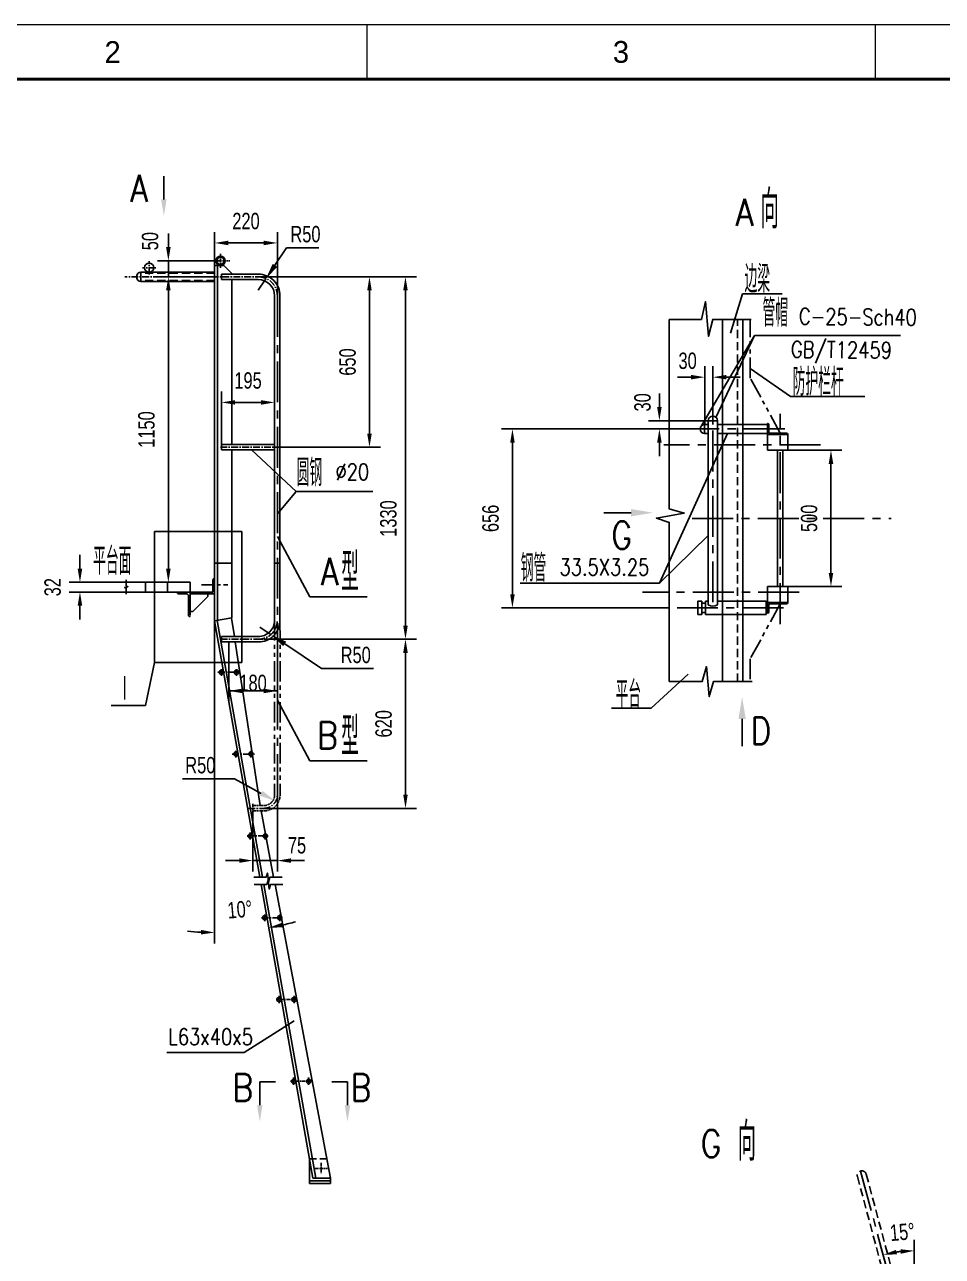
# Model space of a CAD drawing. Extents: x 148 to 221443, y -36682 to 6758.
# Drawn here: x 153936 to 157299, y -8484 to -3968 of the extents above; entities that cross this region are included whole.
import ezdxf
from ezdxf.enums import TextEntityAlignment as Align

# ---------------------------------------------------------------- set-up
doc = ezdxf.new("R2010")
doc.units = 0
doc.header["$LTSCALE"] = 10
doc.header["$MEASUREMENT"] = 0
for name, pattern in [('CENTERX2', [4, 2.5, -0.5, 0.5, -0.5]), ('HIDDENX2', [0.75, 0.5, -0.25]), ('PHANTOM', [2.5, 1.25, -0.25, 0.25, -0.25, 0.25, -0.25])]:
    doc.linetypes.add(name, pattern=pattern)
for name, color, linetype in [('2', 4, 'Continuous'), ('CENTER', 1, 'CENTERX2'), ('DIM', 4, 'Continuous'), ('HIDDEN', 7, 'HIDDENX2'), ('MAIN', 6, 'Continuous'), ('PHANTOM', 7, 'PHANTOM'), ('RED', 7, 'Continuous'), ('TEXT', 7, 'Continuous')]:
    doc.layers.add(name, color=color, linetype=linetype)
doc.layers.add('2（细实线）', color=3, linetype='Continuous', lineweight=20)
doc.layers.add('图框层', color=7, linetype='Continuous', lineweight=15)
doc.styles.add('HZ', font='ROMS.SHX', dxfattribs={"width": 0.75, "bigfont": 'GBCBIG.SHX'})
doc.styles.get("Standard").update_dxf_attribs({"font": 'wison_e.shx', "width": 0.75, "bigfont": 'wison_c.shx'})
doc.styles.add('XW', font='ROMANS.shx', dxfattribs={"width": 0.85})
doc.dimstyles.new('DIM1', dxfattribs={"dimscale": 20, "dimtxt": 3, "dimasz": 2.5, "dimexe": 2, "dimexo": 0, "dimgap": 1, "dimtad": 0, "dimdec": 0, "dimzin": 0, "dimdsep": 46, "dimtxsty": 'Standard', "dimcen": 2, "dimclrd": 3, "dimclre": 3, "dimclrt": 3, "dimadec": 0, "dimazin": 0, "dimtfac": 0.666667, "dimtdec": 0, "dimtofl": 0, "dimtmove": 2, "dimatfit": 1, "dimfxl": 2, "dimtvp": 1.333333, "dimtolj": 1, "dimtzin": 0, "dimarcsym": 0})
doc.dimstyles.new('DIM3', dxfattribs={"dimscale": 20, "dimtxt": 3, "dimasz": 3, "dimexe": 2, "dimexo": 1, "dimgap": 1, "dimtad": 0, "dimtoh": 1, "dimdec": 0, "dimzin": 0, "dimdsep": 46, "dimtxsty": 'XW', "dimcen": 0, "dimclrd": 7, "dimclre": 7, "dimclrt": 3, "dimadec": 0, "dimazin": 0, "dimtfac": 0.666667, "dimtdec": 0, "dimtmove": 1, "dimatfit": 1, "dimfxl": 1, "dimtvp": 0.833333, "dimtolj": 1, "dimtzin": 0, "dimarcsym": 0})

# ---------------------------------------------------------------- blocks, each defined once
blk = doc.blocks.new('*D622')
at = {"color": 3, "lineweight": -2}
for p, q in [((154862, -6791.6), (154862, -7073.2)), ((154772.3, -6849.6), (154772.3, -7073.2)), ((154722.3, -7033.2), (154672.3, -7033.2)), ((154772.3, -7033.2), (154862, -7033.2)), ((154912, -7033.2), (154962, -7033.2))]:
    blk.add_line(p, q, dxfattribs=at)
at = {"color": 3}
for points in [[(154722.3, -7041.5), (154722.3, -7024.8), (154772.3, -7033.2)], [(154912, -7024.8), (154912, -7041.5), (154862, -7033.2)]]:
    blk.add_solid(points, dxfattribs=at)
at = {"layer": 'Defpoints', "color": 0}
for p in [(154862, -6791.6), (154772.3, -6849.6), (154862, -7033.2)]:
    blk.add_point(p, dxfattribs=at)
at = {"color": 3, "insert": (154934, -6977.4), "char_height": 60, "attachment_point": 5}
blk.add_mtext('\\A1;75', dxfattribs=at)
blk = doc.blocks.new('*D623')
at = {"color": 3, "lineweight": -2, "ltscale": 6}
for p, q in [((154684, -6229.6), (154684, -6451.1)), ((154862, -6201), (154862, -6451.1)), ((154734, -6411.1), (154812, -6411.1))]:
    blk.add_line(p, q, dxfattribs=at)
at = {"color": 3}
for points in [[(154734, -6402.7), (154734, -6419.4), (154684, -6411.1)], [(154812, -6419.4), (154812, -6402.7), (154862, -6411.1)]]:
    blk.add_solid(points, dxfattribs=at)
at = {"layer": 'Defpoints', "color": 0}
for p in [(154684, -6229.6), (154862, -6201), (154862, -6411.1)]:
    blk.add_point(p, dxfattribs=at)
at = {"color": 3, "insert": (154772.9, -6382), "char_height": 60, "attachment_point": 5}
blk.add_mtext('\\A1;180', dxfattribs=at)
blk = doc.blocks.new('*D624')
at = {"layer": '2', "color": 3, "linetype": 'Continuous', "lineweight": -2}
for p, q in [((154797.5, -6177.4), (154839, -6205.2)), ((155024.2, -6329.4), (154888.8, -6238.6)), ((155214.2, -6329.4), (155024.2, -6329.4))]:
    blk.add_line(p, q, dxfattribs=at)
at = {"layer": '2', "color": 3}
blk.add_solid([(154894.4, -6230.3), (154883.3, -6246.9), (154839, -6205.2)], dxfattribs=at)
at = {"layer": 'Defpoints', "color": 0}
for p in [(154797.5, -6177.4), (154839, -6205.2)]:
    blk.add_point(p, dxfattribs=at)
at = {"layer": '2', "color": 3, "insert": (155149.2, -6279.4), "char_height": 60, "attachment_point": 5}
blk.add_mtext('\\A1;R50', dxfattribs=at)
blk = doc.blocks.new('*D625')
at = {"color": 3, "lineweight": -2}
for p, q in [((154657, -5517.3), (154657, -5313.1)), ((154852, -5366.7), (154852, -5313.1)), ((154707, -5353.1), (154802, -5353.1))]:
    blk.add_line(p, q, dxfattribs=at)
at = {"color": 3}
for points in [[(154707, -5344.8), (154707, -5361.5), (154657, -5353.1)], [(154802, -5361.5), (154802, -5344.8), (154852, -5353.1)]]:
    blk.add_solid(points, dxfattribs=at)
at = {"layer": 'Defpoints', "color": 0}
for p in [(154852, -5353.1), (154852, -5366.7), (154657, -5517.3)]:
    blk.add_point(p, dxfattribs=at)
at = {"color": 3, "insert": (154754.5, -5273.1), "char_height": 60, "attachment_point": 5}
blk.add_mtext('\\A1;195', dxfattribs=at)
blk = doc.blocks.new('*D626')
at = {"color": 3, "linetype": 'Continuous', "lineweight": -2}
for p, q in [((154632, -4850.6), (154632, -4728.4)), ((154862, -5012.6), (154862, -4728.4)), ((154812, -4768.4), (154682, -4768.4))]:
    blk.add_line(p, q, dxfattribs=at)
at = {"color": 3}
for points in [[(154682, -4760), (154682, -4776.7), (154632, -4768.4)], [(154812, -4776.7), (154812, -4760), (154862, -4768.4)]]:
    blk.add_solid(points, dxfattribs=at)
at = {"layer": 'Defpoints', "color": 0}
for p in [(154632, -4768.4), (154632, -4850.6), (154862, -5012.6)]:
    blk.add_point(p, dxfattribs=at)
at = {"color": 3, "insert": (154747, -4688.4), "char_height": 60, "attachment_point": 5}
blk.add_mtext('\\A1;220', dxfattribs=at)
blk = doc.blocks.new('*D627')
at = {"color": 3, "lineweight": -2}
for p, q in [((154792, -4892.6), (155239.5, -4892.6)), ((155199.5, -4942.6), (155199.5, -5467.3)), ((154854, -5517.3), (155239.5, -5517.3))]:
    blk.add_line(p, q, dxfattribs=at)
at = {"color": 3}
for points in [[(155207.9, -4942.6), (155191.2, -4942.6), (155199.5, -4892.6)], [(155191.2, -5467.3), (155207.9, -5467.3), (155199.5, -5517.3)]]:
    blk.add_solid(points, dxfattribs=at)
at = {"layer": 'Defpoints', "color": 0}
for p in [(154792, -4892.6), (154854, -5517.3), (155199.5, -5517.3)]:
    blk.add_point(p, dxfattribs=at)
at = {"color": 3, "insert": (155119.5, -5205), "char_height": 60, "attachment_point": 5, "rotation": 90}
blk.add_mtext('\\A1;650', dxfattribs=at)
blk = doc.blocks.new('*D628')
at = {"color": 3, "lineweight": -2}
for p, q in [((154792, -4892.6), (155371.5, -4892.6)), ((155331.5, -4942.6), (155331.5, -6171.6)), ((154812, -6221.6), (155371.5, -6221.6))]:
    blk.add_line(p, q, dxfattribs=at)
at = {"color": 3}
for points in [[(155339.8, -4942.6), (155323.2, -4942.6), (155331.5, -4892.6)], [(155323.2, -6171.6), (155339.8, -6171.6), (155331.5, -6221.6)]]:
    blk.add_solid(points, dxfattribs=at)
at = {"layer": 'Defpoints', "color": 0}
for p in [(154792, -4892.6), (154812, -6221.6), (155331.5, -6221.6)]:
    blk.add_point(p, dxfattribs=at)
at = {"color": 3, "insert": (155269.1, -5779.1), "char_height": 60, "attachment_point": 5, "rotation": 90}
blk.add_mtext('\\A1;1330', dxfattribs=at)
blk = doc.blocks.new('*D629')
at = {"color": 3, "lineweight": -2}
for p, q in [((154812, -6221.6), (155371.5, -6221.6)), ((155331.5, -6271.6), (155331.5, -6791.6)), ((154812, -6841.6), (155371.5, -6841.6))]:
    blk.add_line(p, q, dxfattribs=at)
at = {"color": 3}
for points in [[(155339.8, -6271.6), (155323.2, -6271.6), (155331.5, -6221.6)], [(155323.2, -6791.6), (155339.8, -6791.6), (155331.5, -6841.6)]]:
    blk.add_solid(points, dxfattribs=at)
at = {"layer": 'Defpoints', "color": 0}
for p in [(154812, -6221.6), (154812, -6841.6), (155331.5, -6841.6)]:
    blk.add_point(p, dxfattribs=at)
at = {"color": 3, "insert": (155251.5, -6531.6), "char_height": 60, "attachment_point": 5, "rotation": 90}
blk.add_mtext('\\A1;620', dxfattribs=at)
blk = doc.blocks.new('*D630')
at = {"layer": '2', "color": 3, "linetype": 'Continuous', "lineweight": -2}
for p, q in [((154514.6, -6733.7), (154704.6, -6733.7)), ((154704.6, -6733.7), (154803.2, -6786.8))]:
    blk.add_line(p, q, dxfattribs=at)
at = {"layer": '2', "color": 3}
blk.add_solid([(154798.5, -6795.7), (154808, -6778), (154856, -6815.3)], dxfattribs=at)
at = {"layer": 'Defpoints', "color": 0}
for p in [(154812, -6791.6), (154856, -6815.3)]:
    blk.add_point(p, dxfattribs=at)
at = {"layer": '2', "color": 3, "insert": (154579.6, -6683.7), "char_height": 60, "attachment_point": 5}
blk.add_mtext('\\A1;R50', dxfattribs=at)
blk = doc.blocks.new('*D673')
at = {"layer": 'Defpoints', "color": 0}
for p in [(154632, -4892.6), (154462.4, -6012.6), (154542, -6012.6)]:
    blk.add_point(p, dxfattribs=at)
at = {"layer": 'RED', "color": 3, "linetype": 'Continuous', "lineweight": -2}
for p, q in [((154632, -4892.6), (154422.4, -4892.6)), ((154462.4, -4942.6), (154462.4, -5962.6)), ((154542, -6012.6), (154422.4, -6012.6))]:
    blk.add_line(p, q, dxfattribs=at)
at = {"layer": 'RED', "color": 3}
for points in [[(154470.7, -4942.6), (154454, -4942.6), (154462.4, -4892.6)], [(154454, -5962.6), (154470.7, -5962.6), (154462.4, -6012.6)]]:
    blk.add_solid(points, dxfattribs=at)
at = {"layer": 'RED', "color": 3, "insert": (154382.4, -5452.6), "char_height": 60, "attachment_point": 5, "rotation": 90}
blk.add_mtext('\\A1;1150', dxfattribs=at)
blk = doc.blocks.new('*D678')
at = {"color": 3, "lineweight": -2}
blk.add_line((154632, -6154.6), (154632, -7336.8), dxfattribs=at)
for start, end in [(282.5083, 285.0167), (264.9833, 267.4917)]:
    blk.add_arc((154632, -6154.6), 1142.2, start, end, dxfattribs=at)
at = {"color": 3}
for points in [[(154877.8, -7261.5), (154881, -7277.9), (154830.3, -7279.4)], [(154581.8, -7304), (154582.2, -7287.4), (154632, -7296.8)]]:
    blk.add_solid(points, dxfattribs=at)
at = {"layer": 'Defpoints', "color": 0}
for p in [(154632, -4850.6), (154632, -6154.6), (154802.4, -7120.8), (154698.4, -7294.9), (154992.2, -8197.4)]:
    blk.add_point(p, dxfattribs=at)
at = {"color": 3, "insert": (154724.6, -7212.7), "char_height": 60, "attachment_point": 5, "rotation": 5}
blk.add_mtext('\\A1;10%%d', dxfattribs=at)
blk = doc.blocks.new('*D680')
at = {"color": 3, "linetype": 'Continuous', "lineweight": -2}
for p, q in [((154462.4, -4783.8), (154462.4, -4733.8)), ((154623.3, -4833.8), (154422.4, -4833.8)), ((154462.4, -4892.6), (154422.4, -4892.6)), ((154462.4, -4942.6), (154462.4, -4992.6))]:
    blk.add_line(p, q, dxfattribs=at)
at = {"color": 3}
for points in [[(154454, -4783.8), (154470.7, -4783.8), (154462.4, -4833.8)], [(154470.7, -4942.6), (154454, -4942.6), (154462.4, -4892.6)]]:
    blk.add_solid(points, dxfattribs=at)
at = {"layer": 'Defpoints', "color": 0}
for p in [(154623.3, -4833.8), (154462.4, -4892.6), (154462.4, -4892.6)]:
    blk.add_point(p, dxfattribs=at)
at = {"color": 3, "insert": (154395.7, -4761.8), "char_height": 60, "attachment_point": 5, "rotation": 90}
blk.add_mtext('\\A1;50', dxfattribs=at)
blk = doc.blocks.new('*D682')
at = {"color": 3, "linetype": 'Continuous', "lineweight": -2}
for p, q in [((157094.1, -8523.7), (157071.8, -8440.3)), ((157196.5, -8526.3), (157196.5, -8423.9))]:
    blk.add_line(p, q, dxfattribs=at)
blk.add_arc((157196.5, -8906), 442.1, 96.4839, 98.5161, dxfattribs=at)
at = {"color": 3}
for points in [[(157129.4, -8460.6), (157132.8, -8476.9), (157082.1, -8479)], [(157147.1, -8475), (157146.1, -8458.4), (157196.5, -8463.9)]]:
    blk.add_solid(points, dxfattribs=at)
at = {"layer": 'Defpoints', "color": 0}
for p in [(157119.8, -8470.6), (157094.1, -8523.7), (157196.5, -8526.3), (157196.5, -8906), (157196.5, -9123.4)]:
    blk.add_point(p, dxfattribs=at)
at = {"color": 3, "insert": (157152.5, -8395.3), "char_height": 60, "attachment_point": 5, "rotation": 4.926}
blk.add_mtext('\\A1;15%%d', dxfattribs=at)
blk = doc.blocks.new('*D692')
at = {"color": 3, "lineweight": -2}
for p, q in [((156733.1, -5528.4), (156931, -5528.4)), ((156891, -5978.4), (156891, -5578.4)), ((156733.1, -6028.4), (156931, -6028.4))]:
    blk.add_line(p, q, dxfattribs=at)
at = {"color": 3}
for points in [[(156899.4, -5578.4), (156882.7, -5578.4), (156891, -5528.4)], [(156882.7, -5978.4), (156899.4, -5978.4), (156891, -6028.4)]]:
    blk.add_solid(points, dxfattribs=at)
at = {"layer": 'Defpoints', "color": 0}
for p in [(156733.1, -5528.4), (156891, -5528.4), (156733.1, -6028.4)]:
    blk.add_point(p, dxfattribs=at)
at = {"color": 3, "insert": (156811, -5778.2), "char_height": 60, "attachment_point": 5, "rotation": 90}
blk.add_mtext('\\A1;500', dxfattribs=at)
blk = doc.blocks.new('*D693')
at = {"color": 3, "lineweight": -2}
for p, q in [((156262.1, -5370.4), (156262.1, -5320.4)), ((156461.3, -5420.4), (156222.1, -5420.4)), ((156461.3, -5450.4), (156222.1, -5450.4)), ((156262.1, -5500.4), (156262.1, -5550.4))]:
    blk.add_line(p, q, dxfattribs=at)
at = {"color": 3}
for points in [[(156253.8, -5370.4), (156270.4, -5370.4), (156262.1, -5420.4)], [(156270.4, -5500.4), (156253.8, -5500.4), (156262.1, -5450.4)]]:
    blk.add_solid(points, dxfattribs=at)
at = {"layer": 'Defpoints', "color": 0}
for p in [(156262.1, -5420.4), (156461.3, -5420.4), (156461.3, -5450.4)]:
    blk.add_point(p, dxfattribs=at)
at = {"color": 3, "insert": (156200.5, -5352.9), "char_height": 60, "attachment_point": 5, "rotation": 90}
blk.add_mtext('\\A1;30', dxfattribs=at)
blk = doc.blocks.new('*D694')
at = {"color": 3, "lineweight": -2}
for p, q in [((156428.1, -5433.7), (156428.1, -5220.6)), ((156458.1, -5433.7), (156458.1, -5220.6)), ((156378.1, -5260.6), (156328.1, -5260.6)), ((156508.1, -5260.6), (156558.1, -5260.6))]:
    blk.add_line(p, q, dxfattribs=at)
at = {"color": 3}
for points in [[(156378.1, -5268.9), (156378.1, -5252.2), (156428.1, -5260.6)], [(156508.1, -5252.2), (156508.1, -5268.9), (156458.1, -5260.6)]]:
    blk.add_solid(points, dxfattribs=at)
at = {"layer": 'Defpoints', "color": 0}
for p in [(156458.1, -5260.6), (156428.1, -5433.7), (156458.1, -5433.7)]:
    blk.add_point(p, dxfattribs=at)
at = {"color": 3, "insert": (156365.6, -5200.8), "char_height": 60, "attachment_point": 5}
blk.add_mtext('\\A1;30', dxfattribs=at)
blk = doc.blocks.new('*D697')
at = {"color": 3, "linetype": 'Continuous', "lineweight": -2}
for p, q in [((154138.4, -5962.6), (154138.4, -5912.6)), ((154308.2, -6012.6), (154098.4, -6012.6)), ((154308.2, -6048.6), (154098.4, -6048.6)), ((154138.4, -6098.6), (154138.4, -6148.6))]:
    blk.add_line(p, q, dxfattribs=at)
at = {"color": 3}
for points in [[(154130.1, -5962.6), (154146.8, -5962.6), (154138.4, -6012.6)], [(154146.8, -6098.6), (154130.1, -6098.6), (154138.4, -6048.6)]]:
    blk.add_solid(points, dxfattribs=at)
at = {"layer": 'Defpoints', "color": 0}
for p in [(154138.4, -6048.6), (154308.2, -6012.6), (154308.2, -6048.6)]:
    blk.add_point(p, dxfattribs=at)
at = {"color": 3, "insert": (154038.4, -6030.6), "char_height": 60, "attachment_point": 5, "rotation": 90}
blk.add_mtext('\\A1;32', dxfattribs=at)
blk = doc.blocks.new('*D698')
at = {"color": 3, "lineweight": -2}
for p, q in [((156222.1, -5450.4), (155683.5, -5450.4)), ((155723.5, -6056.4), (155723.5, -5500.4)), ((156282, -6106.4), (155683.5, -6106.4))]:
    blk.add_line(p, q, dxfattribs=at)
at = {"color": 3}
for points in [[(155731.9, -5500.4), (155715.2, -5500.4), (155723.5, -5450.4)], [(155715.2, -6056.4), (155731.9, -6056.4), (155723.5, -6106.4)]]:
    blk.add_solid(points, dxfattribs=at)
at = {"layer": 'Defpoints', "color": 0}
for p in [(155723.5, -5450.4), (156222.1, -5450.4), (156282, -6106.4)]:
    blk.add_point(p, dxfattribs=at)
at = {"color": 3, "insert": (155643.5, -5778.4), "char_height": 60, "attachment_point": 5, "rotation": 90}
blk.add_mtext('\\A1;656', dxfattribs=at)
blk = doc.blocks.new('a2')
for p, q in [((15522.42, 10126.74), (15522.42, 10116.74)), ((15615.59, 10126.74), (15615.59, 10116.74))]:
    blk.add_line(p, q)
at = {"layer": '图框层', "ltscale": 10}
blk.add_lwpolyline([(15311.09, 10126.74), (15905.09, 10126.74), (15905.09, 9706.74), (15311.09, 9706.74)], close=True, dxfattribs=at)
at = {"layer": '图框层', "ltscale": 10, "const_width": 0.5}
blk.add_lwpolyline([(15336.09, 10116.74), (15895.09, 10116.74), (15895.09, 9716.74), (15336.09, 9716.74)], close=True, dxfattribs=at)
at = {"style": 'HZ'}
for s, p in [('2', (15475.84, 10121.74)), ('3', (15569, 10121.74))]:
    blk.add_text(s, height=4, dxfattribs=at).set_placement(p, align=Align.MIDDLE)

msp = doc.modelspace()

# ---------------------------------------------------------------- hatches: boundary and pattern name
at = {"layer": 'RED'}
h = msp.add_hatch(dxfattribs=at)
h.set_pattern_fill('ANSI37', color=256, scale=5, style=0)
h.set_pattern_definition([(45, (159663.1574, -12657.67916), (-0.44194174, 0.44194174), []), (135, (159663.1574, -12657.67916), (-0.44194174, -0.44194174), [])])
h.paths.add_polyline_path([(154548.0046, -6048.5974), (154542.0046, -6048.5974), (154542.0046, -6054.5974, -0.414213562)])

# ---------------------------------------------------------------- linework, layer by layer
at = {"color": 3}
for p, q in [((154853.1046, -4850.3379), (154895.7431, -4786.5059)), ((154895.7431, -4786.5059), (155014.1002, -4786.5059)), ((154462.3741, -4833.8474), (154462.3741, -4892.5974)), ((154792.0046, -4941.808), (154819.7773, -4900.2307)), ((154862.0046, -6411.0581), (154684.0046, -6411.0581))]:
    msp.add_line(p, q, dxfattribs=at)
at = {"color": 1}
msp.add_line((156428.0758, -5433.6537), (156441.3258, -5433.6537), dxfattribs=at)
at = {"color": 1, "linetype": 'CENTERX2'}
msp.add_line((154653.9727, -6221.5974), (154870.0046, -6221.5974), dxfattribs=at)
msp.add_arc((154792.0046, -6151.5974), 70, 270, 0, dxfattribs=at)
at = {"color": 3}
msp.add_solid([(154844.7892, -4844.7834), (154861.4201, -4855.8925), (154819.7773, -4900.2307)], dxfattribs=at)
at = {"layer": '2', "color": 3, "linetype": 'Continuous'}
for p, q in [((154445.898, -4609.0093), (154445.898, -4523.155)), ((156566.3114, -4954.3686), (156522.6101, -5099.1189)), ((156566.3114, -4954.3686), (156711.5832, -4954.3686)), ((156611.1563, -5107.1494), (156418.2116, -5436.8663)), ((156611.1563, -5107.1494), (156469.3537, -5408.0194)), ((157145.3385, -5107.1494), (156611.1563, -5107.1494)), ((156742.2851, -5331.7454), (156595.2574, -5228.7955)), ((156742.2851, -5331.7454), (157015.6322, -5331.7454)), ((156262.2694, -6016.05), (156511.7219, -5467.1537)), ((154930.9862, -5679.2813), (154767.0645, -5527.3474)), ((154930.9862, -5679.2813), (154862.0046, -5761.4905)), ((154930.9862, -5679.2813), (155211.7796, -5679.2813)), ((156158.6555, -5757.5072), (156058.5396, -5757.5072)), ((154981.2446, -6066.3884), (154862.0046, -5844.6841)), ((156262.2694, -6016.05), (156441.3258, -5841.1589)), ((155752.171, -6016.05), (156262.2694, -6016.05)), ((155191.6159, -6066.3884), (154981.2446, -6066.3884)), ((154411.7007, -6306.319), (154378.4627, -6464.4294)), ((156368.0818, -6349.4706), (156232.0616, -6473.8226)), ((154981.2446, -6666.8482), (154862.0046, -6445.1439)), ((154378.4627, -6464.4294), (154252.4736, -6464.4294)), ((156086.7899, -6473.8226), (156232.0616, -6473.8226)), ((156565.3685, -6513.4356), (156565.3685, -6613.5514)), ((155191.6159, -6666.8482), (154981.2446, -6666.8482)), ((154740.5521, -7736.9325), (154923.1523, -7621.105)), ((154740.5521, -7736.9325), (154456.3101, -7736.9325)), ((154797.4275, -7930.3245), (154797.4275, -7844.4702)), ((155118.9506, -7930.3245), (155118.9506, -7844.4702))]:
    msp.add_line(p, q, dxfattribs=at)
at = {"layer": '2', "color": 7, "linetype": 'Continuous'}
for p, q in [((154797.4275, -7844.4702), (154854.5519, -7844.4702)), ((155118.9506, -7844.4702), (155061.8263, -7844.4702))]:
    msp.add_line(p, q, dxfattribs=at)
at = {"layer": '2', "color": 3, "linetype": 'Continuous'}
msp.add_lwpolyline([(154411.7007, -5826.9483), (154731.634, -5826.9483), (154731.634, -6306.319), (154411.7007, -6306.319)], close=True, dxfattribs=at)
for points in [[(154435.898, -4609.0093), (154455.898, -4609.0093), (154445.898, -4669.0093)], [(156158.6555, -5744.1739), (156158.6555, -5770.8406), (156238.6555, -5757.5072)], [(156578.7019, -6513.4356), (156552.0352, -6513.4356), (156565.3685, -6433.4356)], [(154807.4275, -7930.3245), (154787.4275, -7930.3245), (154797.4275, -7990.3245)], [(155108.9506, -7930.3245), (155128.9506, -7930.3245), (155118.9506, -7990.3245)]]:
    msp.add_solid(points, dxfattribs=at)
at = {"layer": 'CENTER', "color": 1, "ltscale": 0.5}
for p, q in [((154653.6436, -4859.4935), (154653.6436, -4808.2012)), ((154623.2973, -4833.8474), (154688.2145, -4833.8474)), ((154857.2384, -7542.5974), (154935.3764, -7542.5974)), ((154868.623, -7555.7087), (154868.623, -7528.6964)), ((154923.623, -7555.7087), (154923.623, -7528.6964)), ((154910.1365, -7842.5974), (154988.2744, -7842.5974)), ((154921.5211, -7855.7087), (154921.5211, -7828.6964)), ((154976.5211, -7855.7087), (154976.5211, -7828.6964)), ((154998.6705, -8162.3599), (155045.7765, -8162.3599)), ((155022.7548, -8141.6543), (155022.7548, -8181.6469))]:
    msp.add_line(p, q, dxfattribs=at)
at = {"layer": 'CENTER', "color": 1, "ltscale": 6}
for p, q in [((154862.0046, -4962.5974), (154862.0046, -6791.5974)), ((156458.0758, -6086.0694), (156458.0758, -5391.8638)), ((156705.0758, -6165.9037), (156705.0758, -5395.545)), ((156721.8052, -5450.4037), (156278.966, -5450.4037)), ((156852.9274, -5508.4037), (156278.966, -5508.4037)), ((156382.7281, -5778.4037), (157111.1604, -5778.4037)), ((156774.7821, -6048.4037), (156200.8207, -6048.4037)), ((156716.8052, -6106.4037), (156273.966, -6106.4037)), ((156999.7192, -8171.4941), (157196.5181, -8905.9573))]:
    msp.add_line(p, q, dxfattribs=at)
at = {"layer": 'CENTER', "color": 1, "ltscale": 2}
msp.add_line((154584.0223, -6021.5974), (154680.6736, -6021.5974), dxfattribs=at)
at = {"layer": 'CENTER', "color": 1}
for p, q in [((154644.3751, -6342.5974), (154726.614, -6342.5974)), ((154657.0306, -6355.7087), (154657.0306, -6328.6964)), ((154712.0306, -6355.7087), (154712.0306, -6328.6964)), ((154709.9287, -6655.7087), (154709.9287, -6628.6964)), ((154764.9287, -6655.7087), (154764.9287, -6628.6964)), ((154696.1516, -6642.5974), (154778.2577, -6642.5974)), ((154756.023, -6841.5974), (154812.0046, -6841.5974)), ((154751.4422, -6942.5974), (154829.5802, -6942.5974)), ((154762.8268, -6955.7087), (154762.8268, -6928.6964)), ((154817.8268, -6955.7087), (154817.8268, -6928.6964)), ((154804.3403, -7242.5974), (154882.4783, -7242.5974)), ((154815.7249, -7255.7087), (154815.7249, -7228.6964)), ((154870.7249, -7255.7087), (154870.7249, -7228.6964))]:
    msp.add_line(p, q, dxfattribs=at)
msp.add_arc((154812.0046, -6791.5974), 50, 270, 0, dxfattribs=at)
at = {"layer": 'DIM'}
for points in [[(154308.171, -6004.1603), (154308.171, -6026.0968), (154314.3178, -6029.3141), (154301.7315, -6031.6541), (154308.171, -6033.7015), (154308.171, -6055.9305)], [(154775.9092, -7094.1975), (154820.5326, -7094.1975), (154825.5165, -7079.2567), (154829.6699, -7110.7983), (154834.6538, -7094.1975), (154879.096, -7094.1975)], [(154776.7091, -7120.7588), (154822.8743, -7120.7588), (154827.8583, -7105.8181), (154832.0116, -7137.3597), (154836.9956, -7120.7588), (154881.4958, -7120.7588)]]:
    msp.add_lwpolyline(points, dxfattribs=at)
at = {"layer": 'HIDDEN', "color": 2, "ltscale": 6}
for p, q in [((156548.0758, -6376.9085), (156548.0758, -5048.9778)), ((156987.7812, -8191.6578), (157179.7681, -8908.1625)), ((157020.2299, -8183.3391), (157213.2681, -8903.7521))]:
    msp.add_line(p, q, dxfattribs=at)
msp.add_arc((157004.0506, -8187.6744), 16.75, 15, 195, dxfattribs=at)
at = {"layer": 'MAIN', "linetype": 'Continuous'}
for points in [[(156298.2594, -5048.9778), (156415.9496, -5048.9778), (156431.6416, -4983.6432), (156442.1029, -5110.1963), (156457.795, -5048.9778), (156599.0231, -5048.9778)], [(156298.2594, -6376.9085), (156298.2594, -5793.087), (156251.1833, -5777.4067), (156353.1815, -5759.1131), (156298.2594, -5743.4328), (156298.2594, -5048.9778)], [(156601.6385, -6376.9085), (156460.4103, -6376.9085), (156444.7183, -6431.7895), (156434.2569, -6322.0275), (156418.5649, -6376.9085), (156298.2594, -6376.9085)]]:
    msp.add_lwpolyline(points, dxfattribs=at)
at = {"layer": 'PHANTOM', "color": 3, "linetype": 'Continuous', "ltscale": 6}
for p, q in [((154308.171, -6012.5974), (154542.0046, -6012.5974)), ((154378.5468, -6012.5974), (154378.5468, -6048.5974)), ((154459.8743, -6012.5974), (154459.8743, -6048.5974)), ((154542.0046, -6012.5974), (154542.0046, -6048.5974))]:
    msp.add_line(p, q, dxfattribs=at)
at = {"layer": 'PHANTOM'}
msp.add_line((154542.0046, -6042.5974), (154542.0046, -6048.5974), dxfattribs=at)
at = {"layer": 'PHANTOM', "color": 4, "ltscale": 6}
for p, q in [((154852.0046, -6151.5974), (154852.0046, -6791.5974)), ((154871.6051, -6151.6534), (154872.0046, -6791.5974))]:
    msp.add_line(p, q, dxfattribs=at)
at = {"layer": 'PHANTOM', "color": 4}
for p, q in [((154772.2632, -6824.8474), (154772.2632, -6858.3474)), ((154772.2632, -6831.6376), (154812.0046, -6831.6376)), ((154772.2632, -6851.0152), (154812.0046, -6851.0152))]:
    msp.add_line(p, q, dxfattribs=at)
for centre, radius, start, end in [((154813.0867, -6792.1051), 58.92, 268.9475979, 0.4937332), ((154811.9358, -6791.5689), 40.0688, 270.0982942, 359.9592816)]:
    msp.add_arc(centre, radius, start, end, dxfattribs=at)
at = {"layer": 'RED'}
for p, q in [((154632.0046, -4875.8474), (154362.0046, -4875.8474)), ((154362.0046, -4875.8474), (154362.0046, -4909.3474)), ((154632.0046, -4850.5974), (154632.0046, -6154.5974)), ((154632.0046, -4850.5974), (154665.5388, -4850.5974)), ((154642.0046, -4850.5974), (154642.0046, -6152.8341)), ((154665.5388, -4850.5974), (154695.0046, -4880.0631)), ((154632.0046, -4909.3474), (154362.0046, -4909.3474)), ((154657.0046, -4882.5956), (154792.5966, -4882.6149)), ((154657.0046, -4882.5956), (154657.0046, -4902.5974)), ((154657.0046, -4902.5974), (154792.0046, -4902.5974)), ((154695.0046, -4880.0631), (154695.0046, -4882.601)), ((154695.0046, -4902.5974), (154695.0046, -4925.8474)), ((154695.0046, -4925.8474), (154695.0046, -5507.3474)), ((154852.0046, -4962.5974), (154852.0046, -6151.5974)), ((154871.6046, -4962.5974), (154871.6046, -6151.5974)), ((156441.3258, -5420.4037), (156441.3258, -6095.5694)), ((156474.8258, -5420.4037), (156474.8258, -6095.5694)), ((156658.0758, -5433.6537), (156474.8258, -5433.6537)), ((156658.0758, -5510.9037), (156658.0758, -5430.4037)), ((156658.0758, -5430.4037), (156658.0758, -5528.4037)), ((156658.0758, -5452.9037), (156658.0758, -5430.4037)), ((156658.0758, -5430.4037), (156658.0758, -5470.4037)), ((156662.9892, -5436.3299), (156662.9892, -5465.4037)), ((154657.0046, -5507.3474), (154852.0046, -5507.3474)), ((154657.0046, -5507.3474), (154657.0046, -5527.3474)), ((156428.0758, -5467.1537), (156441.3258, -5467.1537)), ((156474.8258, -5467.1537), (156658.0758, -5467.1537)), ((156733.0758, -5470.4037), (156658.0758, -5470.4037)), ((156728.0758, -5465.4037), (156662.9892, -5465.4037)), ((156733.0758, -5470.4037), (156733.0758, -5528.4037)), ((154657.0046, -5527.3474), (154852.0046, -5527.3474)), ((154695.0046, -5527.3474), (154695.0046, -6143.4888)), ((156733.0758, -5528.4037), (156658.0758, -5528.4037)), ((156695.0758, -5528.4037), (156695.0758, -6028.4037)), ((156715.0758, -5528.4037), (156715.0758, -6028.4037)), ((154632.0046, -5942.5974), (154695.0046, -5942.5974)), ((154852.0046, -5942.5974), (154871.6046, -5942.5974)), ((154626.0046, -6004.5974), (154626.0046, -6048.5974)), ((154542.0046, -6048.5974), (154542.0046, -6119.5974)), ((154626.0046, -6048.5974), (154542.0046, -6048.5974)), ((156733.0758, -6028.4037), (156658.0758, -6028.4037)), ((156658.0758, -6028.4037), (156658.0758, -6126.4037)), ((156733.0758, -6028.4037), (156733.0758, -6086.4037)), ((154542.0046, -6054.5974), (154632.0046, -6054.5974)), ((154607.0046, -6064.5974), (154552.0046, -6119.5974)), ((154607.0046, -6054.5974), (154607.0046, -6064.5974)), ((156403.0758, -6082.4037), (156403.0758, -6130.4037)), ((156418.0758, -6082.4037), (156403.0758, -6082.4037)), ((156418.0758, -6082.4037), (156418.0758, -6130.4037)), ((156430.693, -6089.6537), (156418.0758, -6089.6537)), ((156430.693, -6082.4037), (156430.693, -6130.4037)), ((156441.3258, -6082.4037), (156430.693, -6082.4037)), ((156653.0758, -6082.4037), (156474.8258, -6082.4037)), ((156653.0758, -6130.4037), (156653.0758, -6082.4037)), ((156658.0758, -6089.6537), (156653.0758, -6089.6537)), ((156658.0758, -6126.4037), (156658.0758, -6086.4037)), ((156733.0758, -6086.4037), (156658.0758, -6086.4037)), ((156662.9892, -6120.4774), (156662.9892, -6091.4037)), ((156728.0758, -6091.4037), (156662.9892, -6091.4037)), ((154542.0046, -6119.5974), (154552.0046, -6119.5974)), ((156418.0758, -6130.4037), (156403.0758, -6130.4037)), ((156430.693, -6123.1537), (156418.0758, -6123.1537)), ((156653.0758, -6130.4037), (156430.693, -6130.4037)), ((156577.3133, -6130.4037), (156436.8323, -6130.4037)), ((156658.0758, -6123.1537), (156653.0758, -6123.1537)), ((156658.0758, -6103.9037), (156658.0758, -6126.4037)), ((154632.0046, -6154.5974), (154695.0046, -6143.4888)), ((154632.0046, -6154.5974), (154797.6814, -7094.1975)), ((154641.8526, -6152.8609), (154807.8357, -7094.1975)), ((154694.0474, -6143.6575), (154704.4253, -6211.5974)), ((154657.0253, -6211.5974), (154792.0046, -6211.5974)), ((154657.0253, -6211.5974), (154657.026, -6231.5974)), ((154657.026, -6231.5974), (154792.0046, -6231.5974)), ((154707.4803, -6231.5974), (154799.1369, -6831.6376)), ((154802.5246, -6851.0152), (154848.3392, -7094.1975)), ((154802.3649, -7120.7588), (154992.1987, -8197.3599)), ((154812.5192, -7120.7588), (155002.353, -8197.3599)), ((154853.3433, -7120.7588), (155056.1706, -8197.3599)), ((154979.8558, -8127.3599), (154979.8558, -8217.3599)), ((154979.8558, -8207.3599), (155056.1706, -8207.3599)), ((154979.8558, -8217.3599), (155056.1706, -8217.3599)), ((154992.1987, -8197.3599), (155056.1706, -8197.3599)), ((155056.1706, -8197.3599), (155056.1706, -8217.3599))]:
    msp.add_line(p, q, dxfattribs=at)
at = {"layer": 'RED', "color": 1, "linetype": 'CENTERX2'}
for p, q in [((154416.3798, -4859.0974), (154367.6293, -4859.0974)), ((154392.0046, -4883.4726), (154392.0046, -4834.7221)), ((154632.0046, -4892.5974), (154302.5769, -4892.5974)), ((154620.7644, -4892.5974), (154792.0046, -4892.5974)), ((154653.2441, -5517.3474), (154854.0046, -5517.3474))]:
    msp.add_line(p, q, dxfattribs=at)
at = {"layer": 'RED', "color": 2, "linetype": 'HIDDENX2', "ltscale": 6}
for p, q in [((154632.0046, -4879.0974), (154362.0046, -4879.0974)), ((154632.0046, -4906.0974), (154362.0046, -4906.0974))]:
    msp.add_line(p, q, dxfattribs=at)
at = {"layer": 'RED', "color": 3, "linetype": 'Continuous', "ltscale": 6}
for p, q in [((156493.0758, -6376.9085), (156493.0758, -5048.9778)), ((156568.0758, -6376.9085), (156568.0758, -5048.9778)), ((154308.171, -6048.5974), (154542.0046, -6048.5974))]:
    msp.add_line(p, q, dxfattribs=at)
at = {"layer": 'RED', "color": 4, "linetype": 'PHANTOM', "ltscale": 6}
for p, q in [((156595.2574, -5263.5852), (156595.2574, -5048.9778)), ((156705.0758, -5465.4037), (156595.2574, -5263.5852)), ((156705.0758, -6091.4037), (156595.2574, -6293.2221)), ((156595.2574, -6293.2221), (156595.2574, -6376.9085))]:
    msp.add_line(p, q, dxfattribs=at)
at = {"layer": 'RED', "color": 1, "linetype": 'Continuous'}
for p, q in [((156428.0758, -5467.1537), (156428.0758, -5433.6537)), ((156474.8258, -5420.4037), (156441.3258, -5420.4037))]:
    msp.add_line(p, q, dxfattribs=at)
at = {"layer": 'RED', "color": 7, "linetype": 'PHANTOM', "ltscale": 6}
for p, q in [((154500.0046, -6054.5974), (154528.0046, -6054.5974)), ((154536.0046, -6062.5974), (154536.0046, -6132.5974))]:
    msp.add_line(p, q, dxfattribs=at)
at = {"layer": 'RED', "color": 7, "linetype": 'PHANTOM'}
msp.add_line((154542.0046, -6119.5974), (154542.0046, -6138.5974), dxfattribs=at)
at = {"layer": 'RED', "color": 2, "linetype": 'HIDDENX2', "ltscale": 5}
msp.add_line((154979.8558, -8127.3599), (155042.9829, -8127.3599), dxfattribs=at)
at = {"layer": 'RED'}
for centre, radius in [((154653.6436, -4833.8474), 16.75), ((154653.6436, -4833.8474), 13), ((154392.0046, -4859.0974), 16.75), ((154657.0306, -6342.5974), 8), ((154712.0306, -6342.5974), 8), ((154709.9287, -6642.5974), 8), ((154764.9287, -6642.5974), 8), ((154762.8268, -6942.5974), 8), ((154817.8268, -6942.5974), 8), ((154815.7249, -7242.5974), 8), ((154870.7249, -7242.5974), 8), ((154868.623, -7542.5974), 8), ((154923.623, -7542.5974), 8), ((154921.5211, -7842.5974), 8), ((154976.5211, -7842.5974), 8)]:
    msp.add_circle(centre, radius, dxfattribs=at)
for centre, radius, start, end in [((154362.0046, -4892.5974), 16.75, 90, 270), ((154792.3136, -4961.9082), 79.294, 359.5020359, 90.224002), ((154792.0046, -4962.5974), 60, 0, 90), ((156458.0758, -5420.4037), 16.75, 0, 180), ((156428.0758, -5450.4037), 16.75, 90, 270), ((156658.0758, -5435.4037), 5, 349.3245275, 90), ((156728.0758, -5470.4037), 5, 0, 90), ((154632.0046, -6004.5974), 6, 90, 180), ((154548.0046, -6054.5974), 6, 90, 180), ((156458.0758, -6065.0779), 34.7893, 241.218563, 298.781437), ((156728.0758, -6086.4037), 5, 270, 0), ((156658.0758, -6121.4037), 5, 270, 10.6754725), ((154792.0031, -6151.5989), 60.0014, 269.4374236, 0.0014102), ((154792.2852, -6152.2755), 79.3223, 269.7973006, 0.489861)]:
    msp.add_arc(centre, radius, start, end, dxfattribs=at)
at = {"layer": 'RED', "color": 1, "linetype": 'CENTERX2'}
msp.add_arc((154792.0046, -4962.5974), 70, 0, 90, dxfattribs=at)
at = {"layer": 'RED', "color": 7, "linetype": 'PHANTOM'}
for centre, radius, start, end in [((154500.0046, -6048.5974), 6, 180, 270), ((154528.0046, -6062.5974), 8, 0, 90), ((154542.0046, -6132.5974), 6, 180, 270)]:
    msp.add_arc(centre, radius, start, end, dxfattribs=at)

# ---------------------------------------------------------------- block references
at = {"layer": '2（细实线）', "xscale": 20, "yscale": 20, "zscale": 20}
msp.add_blockref('a2', (-155258.6412, -206502.6822), dxfattribs=at)

# ---------------------------------------------------------------- texts
at = {"color": 7, "linetype": 'Continuous', "insert": (154964.9217, -4736.5059), "char_height": 60, "attachment_point": 5}
msp.add_mtext('\\A1;R50', dxfattribs=at)
at = {"layer": '2', "color": 3, "linetype": 'Continuous', "style": 'XW', "width": 0.85}
for s, p in [('A', (154387.6514, -4568.1112)), ('A', (156606.4833, -4656.1159)), ('G', (156161.9819, -5840.2729)), ('D', (156672.2654, -6557.7401)), ('B', (154773.123, -7865.5412)), ('B', (155206.1123, -7865.5412))]:
    msp.add_text(s, height=100, dxfattribs=at).set_placement(p, align=Align.MIDDLE_RIGHT)
at = {"layer": '2', "color": 3, "linetype": 'Continuous'}
for s, height, style, width, p in [('向', 140, 'HZ', 0.65, (156633.5653, -4715.2585)), ('边梁', 100, 'HZ', 0.65, (156574.4479, -4950.8264)), ('防护栏杆', 100, 'HZ', 0.65, (156750.4216, -5328.2032)), ('圆钢', 100, 'HZ', 0.65, (154932.7328, -5661.0102)), ('%%c20', 60, 'XW', 0.8, (155074.9304, -5637.8487)), ('型', 140, 'HZ', 0.65, (155095.538, -6045.7832)), ('钢管', 100, 'HZ', 0.65, (155753.9175, -6010.6916)), ('A', 100, 'XW', 0.85, (155020.8032, -6023.4962)), ('33.5X3.25', 60, 'XW', 0.8, (155896.1151, -5987.1865)), ('Ⅰ', 100, 'HZ', 0.65, (154279.066, -6453.231)), ('平台', 100, 'HZ', 0.65, (156101.4263, -6474.1553)), ('型', 140, 'HZ', 0.65, (155095.538, -6648.2504)), ('B', 100, 'XW', 0.85, (155006.8225, -6623.956)), ('L63x40x5', 60, 'XW', 0.8, (154462.2133, -7709.1012)), ('向', 140, 'HZ', 0.65, (156550.1117, -8133.5754)), ('G', 100, 'XW', 0.85, (156412.8486, -8121.1221))]:
    msp.add_text(s, height=height, dxfattribs=dict(at, style=style, width=width)).set_placement(p)
for s, height, style, width, p in [('管帽', 100, 'HZ', 0.65, (156639.5645, -5074.7172)), ('C-25-Sch40', 60, 'XW', 0.8, (156773.4471, -5067.5798)), ('GB/T12459', 60, 'XW', 0.8, (156743.9648, -5188.7888))]:
    msp.add_text(s, height=height, rotation=359.5180226, dxfattribs=dict(at, style=style, width=width)).set_placement(p)
at = {"layer": 'TEXT', "style": 'HZ', "width": 0.65}
msp.add_text('平台面', height=100, dxfattribs=at).set_placement((154186.6868, -5984.8496))

# ---------------------------------------------------------------- dimensions: what is measured, and where the dimension line sits
at = {"color": 7, "linetype": 'Continuous'}
dim = msp.add_linear_dim(base=(154632.0046, -4768.3638), p1=(154862.0046, -5012.5974), p2=(154632.0046, -4850.5974), text='220', dimstyle='DIM1', override={"dimscale": 20}, dxfattribs=at)
dim.commit()
dim.dimension.update_dxf_attribs({"geometry": '*D626', "text_midpoint": (154747.0046, -4688.3638)})
dim = msp.add_linear_dim(base=(154462.3741, -4892.5974), p1=(154623.2973, -4833.8474), p2=(154462.3741, -4892.5974), angle=90, text='50', dimstyle='DIM1', override={"dimscale": 20}, dxfattribs=at)
dim.commit()
dim.dimension.update_dxf_attribs({"geometry": '*D680', "text_midpoint": (154395.684, -4761.7928), "dimtype": 160})
at = {"color": 7}
dim = msp.add_angular_dim_2l(base=(154698.4172, -7294.8591), line1=((154802.3649, -7120.7588), (154992.1987, -8197.3599)), line2=((154632.0046, -4850.5974), (154632.0046, -6154.5974)), dimstyle='DIM1', override={"dimscale": 20, "dimtih": 0, "dimtix": 1}, dxfattribs=at)
dim.commit()
dim.dimension.update_dxf_attribs({"geometry": '*D678', "text_midpoint": (154724.5809, -7212.7495)})
dim = msp.add_linear_dim(base=(155199.5182, -5517.3474), p1=(154792.0046, -4892.5974), p2=(154854.0046, -5517.3474), angle=90, text='650', dimstyle='DIM1', override={"dimscale": 20})
dim.commit()
dim.dimension.update_dxf_attribs({"geometry": '*D627', "text_midpoint": (155119.5182, -5204.9724)})
dim = msp.add_linear_dim(base=(155331.4852, -6221.5974), p1=(154792.0046, -4892.5974), p2=(154812.0046, -6221.5974), angle=90, text='1330', dimstyle='DIM1', override={"dimscale": 20})
dim.commit()
dim.dimension.update_dxf_attribs({"geometry": '*D628', "text_midpoint": (155269.1032, -5779.0983), "dimtype": 160})
for base, p1, p2, angle, override, picture, middle in [((156458.0758, -5260.574), (156428.0758, -5433.6537), (156458.0758, -5433.6537), 180, {"dimscale": 20}, '*D694', (156365.5648, -5200.8423)), ((156262.1059, -5420.4037), (156461.3258, -5450.4037), (156461.3258, -5420.4037), 270, {"dimscale": 20}, '*D693', (156200.5178, -5352.8827)), ((156891.0342, -5528.4037), (156733.0758, -6028.4037), (156733.0758, -5528.4037), 270, {"dimscale": 20, "dimtmove": 0}, '*D692', (156891.0342, -5778.195))]:
    dim = msp.add_linear_dim(base=base, p1=p1, p2=p2, angle=angle, dimstyle='DIM1', override=override)
    dim.commit()
    dim.dimension.update_dxf_attribs({"geometry": picture, "text_midpoint": middle, "dimtype": 160})
dim = msp.add_linear_dim(base=(154852.0046, -5353.1225), p1=(154657.0046, -5517.3474), p2=(154852.0046, -5366.7005), text='195', dimstyle='DIM1', override={"dimscale": 20})
dim.commit()
dim.dimension.update_dxf_attribs({"geometry": '*D625', "text_midpoint": (154754.5046, -5273.1225)})
for base, p1, p2, picture, middle in [((155723.5243, -5450.4037), (156282.0149, -6106.4037), (156222.1059, -5450.4037), '*D698', (155643.5243, -5778.4037)), ((155331.4852, -6841.5974), (154812.0046, -6221.5974), (154812.0046, -6841.5974), '*D629', (155251.4852, -6531.5974))]:
    dim = msp.add_linear_dim(base=base, p1=p1, p2=p2, angle=90, dimstyle='DIM1', override={"dimscale": 20})
    dim.commit()
    dim.dimension.update_dxf_attribs({"geometry": picture, "text_midpoint": middle})
at = {"color": 7, "linetype": 'Continuous'}
dim = msp.add_linear_dim(base=(154138.4338, -6048.5974), p1=(154308.171, -6012.5974), p2=(154308.171, -6048.5974), angle=90, text='32', dimstyle='DIM1', dxfattribs=at)
dim.commit()
dim.dimension.update_dxf_attribs({"geometry": '*D697', "text_midpoint": (154038.4338, -6030.5974)})
at = {"ltscale": 6}
dim = msp.add_linear_dim(base=(154862.0046, -6411.0581), p1=(154684.0046, -6229.5974), p2=(154862.0046, -6200.9913), text='180', dimstyle='DIM1', override={"dimscale": 20}, dxfattribs=at)
dim.commit()
dim.dimension.update_dxf_attribs({"geometry": '*D623', "text_midpoint": (154772.9483, -6381.9891), "dimtype": 160})
dim = msp.add_linear_dim(base=(154862.0046, -7033.1539), p1=(154772.2632, -6849.5974), p2=(154862.0046, -6791.5974), text='75', dimstyle='DIM1', override={"dimscale": 20, "dimtofl": 1})
dim.commit()
dim.dimension.update_dxf_attribs({"geometry": '*D622', "text_midpoint": (154933.9512, -6977.38), "dimtype": 160})
at = {"color": 7, "linetype": 'Continuous'}
dim = msp.add_angular_dim_2l(base=(157119.7542, -8470.6081), line1=((157196.5181, -8526.2642), (157196.5181, -9123.3973)), line2=((157094.0902, -8523.6915), (157196.5181, -8905.9573)), dimstyle='DIM1', override={"dimscale": 20}, dxfattribs=at)
dim.commit()
dim.dimension.update_dxf_attribs({"geometry": '*D682', "text_midpoint": (157152.503, -8395.2682), "dimtype": 162})
at = {"layer": '2', "color": 3, "linetype": 'Continuous'}
dim = msp.add_radius_dim(center=(154797.4976, -6177.3544), mpoint=(154839.02, -6205.2093), text='R50', dimstyle='DIM3', override={"dimscale": 20, "dimtxsty": 'Standard', "dimclrd": 3}, dxfattribs=at)
dim.commit()
dim.dimension.update_dxf_attribs({"geometry": '*D624', "text_midpoint": (155024.1741, -6329.4177), "dimtype": 164})
dim = msp.add_radius_dim(center=(154812.0046, -6791.5974), mpoint=(154856.009, -6815.3378), dimstyle='DIM3', override={"dimscale": 20, "dimtxsty": 'Standard', "dimclrd": 3}, dxfattribs=at)
dim.commit()
dim.dimension.update_dxf_attribs({"geometry": '*D630', "text_midpoint": (154704.6084, -6733.6572), "dimtype": 164})
at = {"layer": 'RED', "color": 7, "linetype": 'Continuous'}
dim = msp.add_linear_dim(base=(154462.3741, -6012.5974), p1=(154632.0046, -4892.5974), p2=(154542.0046, -6012.5974), angle=90, text='1150', dimstyle='DIM1', override={"dimscale": 20}, dxfattribs=at)
dim.commit()
dim.dimension.update_dxf_attribs({"geometry": '*D673', "text_midpoint": (154382.3741, -5452.5974)})

doc.saveas('drawing.dxf')
